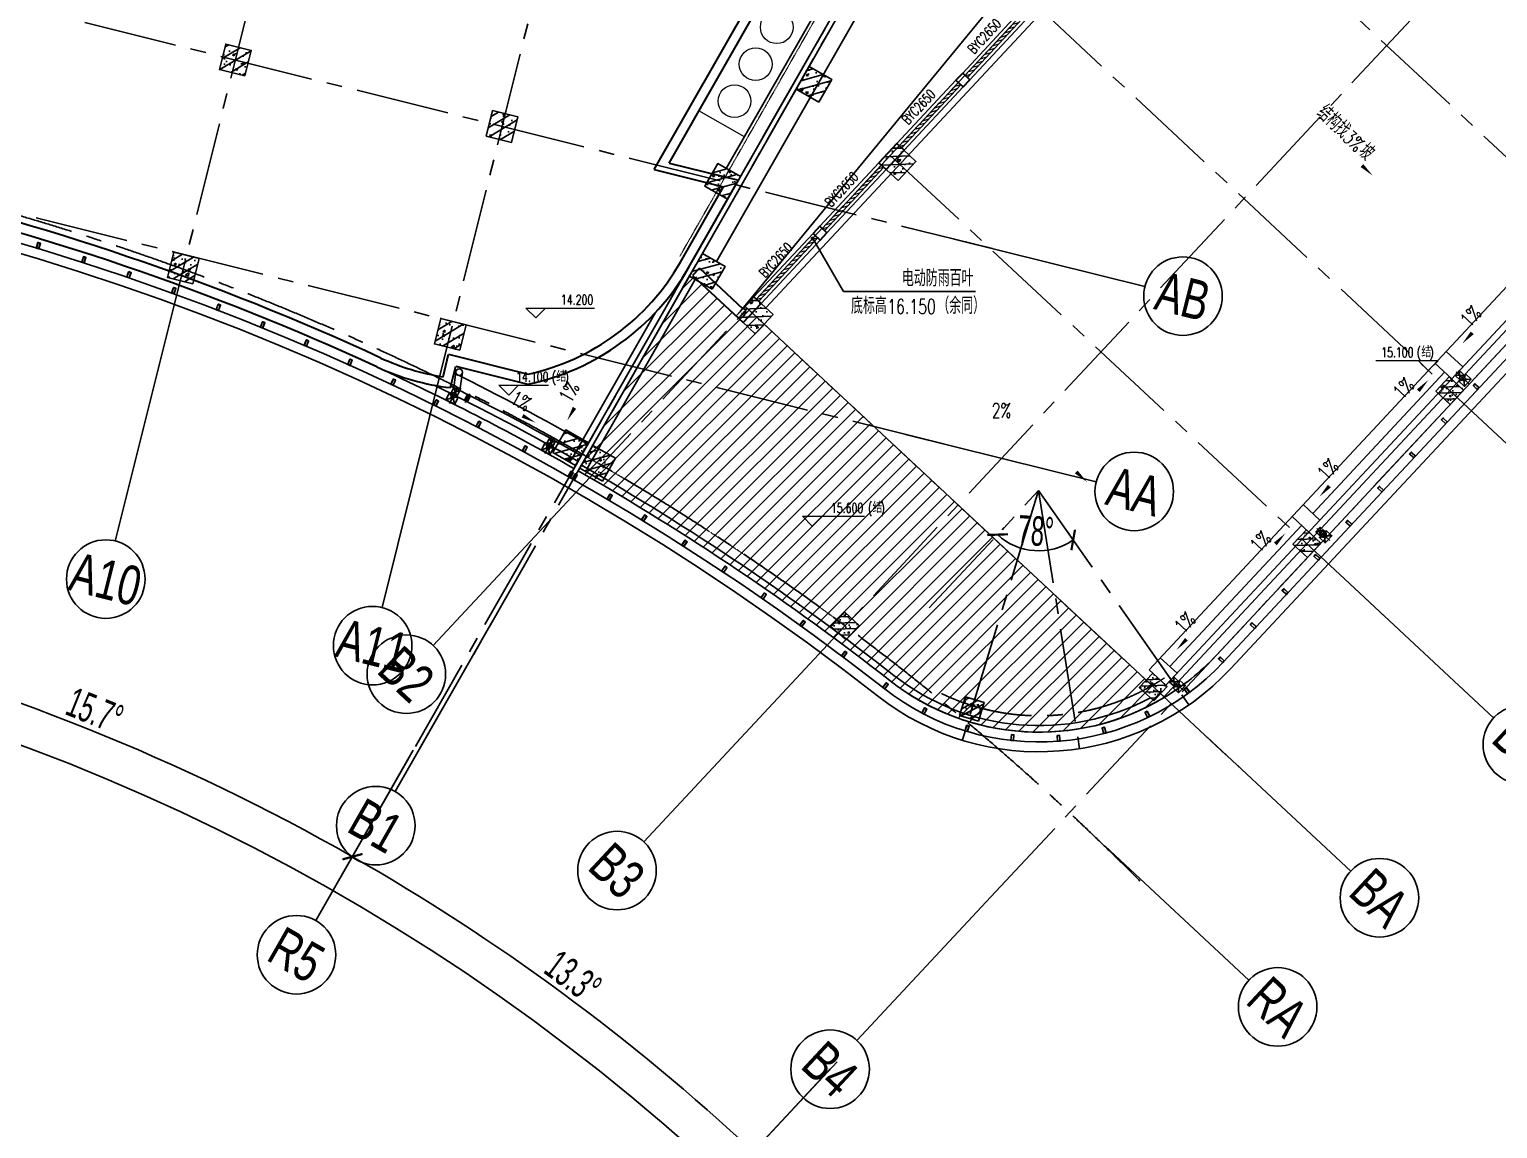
# Model space of a CAD drawing. Extents: x 138868 to 1251000, y -188972 to 132579.
# Drawn here: x 704455 to 749306, y 31586 to 65179 of the extents above; entities that cross this region are included whole.
import ezdxf
from ezdxf.enums import TextEntityAlignment as Align

# ---------------------------------------------------------------- set-up
doc = ezdxf.new("R2010")
doc.units = 0
doc.linetypes.add('CENTER2', pattern=[28.575000000000003, 19.05, -3.175, 3.175, -3.175])
doc.linetypes.add('DASHDOT', pattern=[1, 0.5, -0.25, 0, -0.25])
doc.layers.get('0').update_dxf_attribs({"color": 8})
doc.layers.get('Defpoints').update_dxf_attribs({"color": 8})
for name, color, linetype in [('#幕墙线-平面', 8, 'Continuous'), ('#标注', 8, 'Continuous'), ('#结构边线+内凹外凸边线', 8, 'Continuous'), ('#轴线', 8, 'CENTER2'), ('A-FLOR', 8, 'Continuous'), ('A-FLOR-PIPE', 8, 'Continuous'), ('A-FLOR-SPCL', 8, 'Continuous'), ('A-FLOR-UNDR', 8, 'Continuous'), ('A-Hole', 8, 'Continuous'), ('A-ROOF', 8, 'Continuous'), ('COLUMN', 8, 'Continuous'), ('CURTWALL', 8, 'Continuous'), ('DIM_LEAD', 8, 'Continuous'), ('DIM_SYMB', 8, 'Continuous'), ('WINDOW_TEXT', 8, 'Continuous'), ('建-填充', 8, 'Continuous'), ('数据中心轮廓线', 8, 'Continuous')]:
    doc.layers.add(name, color=color, linetype=linetype)
for name, color, linetype, lineweight in [('DIM_ELEV', 8, 'Continuous', 5), ('DOTE', 8, 'DASHDOT', 5), ('IT设备', 8, 'Continuous', 9), ('PUB_TEXT', 8, 'Continuous', 5), ('WALL', 8, 'Continuous', 30), ('WINDOW', 8, 'Continuous', 13), ('空调', 8, 'Continuous', 9)]:
    doc.layers.add(name, color=color, linetype=linetype, lineweight=lineweight)
doc.styles.add('_TCH_DIM', font='SIMPLEX', dxfattribs={"bigfont": 'GBCBIG'})
doc.styles.add('_TCH_WINDOW', font='SIMPLEX', dxfattribs={"height": 3.5, "bigfont": 'GBCBIG'})
doc.styles.add('JHZX', font='jrs.shx', dxfattribs={"width": 0.6, "bigfont": 'jhz.shx'})
doc.dimstyles.new('JZBZ-300', dxfattribs={"dimscale": 300, "dimtxt": 3, "dimasz": 1.5, "dimexe": 1, "dimexo": 1, "dimgap": 0.5, "dimtad": 1, "dimdec": 0, "dimdsep": 46, "dimtxsty": 'JHZX', "dimblk1": 'ARCHTICK', "dimblk2": 'ARCHTICK', "dimsah": 1, "dimcen": 0, "dimclrd": 1, "dimclre": 1, "dimclrt": 2, "dimadec": 1, "dimazin": 2, "dimtfac": 1, "dimtdec": 0, "dimtix": 1, "dimtmove": 0, "dimatfit": 3, "dimfxl": 1, "dimtolj": 1, "dimlwd": -1, "dimlwe": -1, "dimarcsym": 1})

# ---------------------------------------------------------------- blocks, each defined once
blk = doc.blocks.new('g')
at = {"layer": '空调'}
for p, q in [((538615.5001389642, -73460.79613391543), (546715.5001389643, -73460.79613391531)), ((538615.500138964, -75060.79613391531), (538615.5001389642, -73460.79613391543)), ((546715.5001389644, -75060.79613391531), (546715.5001389643, -73460.79613391531)), ((538615.500138964, -75060.79613391531), (546715.5001389645, -75060.79613391543))]:
    blk.add_line(p, q, dxfattribs=at)
for centre in [(539415.5001389643, -74260.79613391543), (540715.5001389643, -74260.79613391543), (542015.5001389643, -74260.79613391531), (543315.5001389644, -74260.79613391543), (544615.5001389643, -74260.7961339152), (545915.5001389645, -74260.79613391531)]:
    blk.add_circle(centre, 499.9999999999997, dxfattribs=at)
blk = doc.blocks.new('_FZH')
at = {"layer": '建-填充', "ltscale": 300}
h = blk.add_hatch(dxfattribs=at)
h.set_pattern_fill('钢筋混凝土', color=256, scale=0.1249999999999999, angle=-90.00000000000001)
h.set_pattern_definition([(315, (-0.5000000000000284, 0.5), (0.2209708691207961, 0.2209708691207959), []), (320, (-0.5000000000000284, 0.5), (-0.07844016872824407, -0.8965752282509413), [0.09374999999999993, -1.031249999999999]), (265, (-0.5000000000000284, 0.5), (0.9402401671250143, 0.1734391670162496), [0.07499999999999994, -0.8249999999999994]), (10.45139999999998, (-0.5065366750000067, 0.4252853999999786), (0.8617994275761914, -0.7231367271425267), [0.07967523749999997, -0.8764276399999996]), (316.1842, (-0.2500000000000284, 0.5), (-0.2068987679112728, -1.334051310782055), [0.1406249999999999, -1.546874999999999]), (6.635599999999983, (-0.2672416337500465, 0.3888290687499705), (1.217647338625552, -1.168328381935879), [0.1195128599999999, -1.314641249999999]), (261.1841999999999, (-0.2500000000000284, 0.5), (1.217648251156655, -1.168327431417034), [0.1124999999999999, -1.237499999999999]), (291, (-0.3125000000000284, 0.375), (-0.5032736133316734, -0.7461338151480765), [0.09374999999999993, -1.031249999999999]), (236, (-0.3125000000000284, 0.375), (0.9064375563085658, -0.3041441649019772), [0.07499999999999994, -0.8249999999999994]), (341.4514, (-0.3544395075000182, 0.3128222087499921), (0.4031631208874401, -1.050278285726862), [0.07967523749999997, -0.8764276399999996]), (307.5, (-0.5000000000000284, 0.5), (0.4161173172891392, -0.01519981914661343), [0, -0.8149999999999995, 0, -0.8374999999999995, 0, -0.8281249999999994]), (277.5, (-0.5000000000000284, 0.5), (0.49301463985295, -0.3288369218026856), [0, -0.4774999999999997, 0, -0.7962499999999995, 0, -0.3156249999999998]), (237.5, (-0.5000000000000284, 0.7787500000000023), (-0.02819358966797485, -0.6672780452155109), [0, -0.3124999999999999, 0, -0.9749999999999995, 0, -1.293749999999999]), (227.5, (-0.5000000000000284, 0.9037500000000023), (0.1251312279153969, -0.7289827116779823), [0, -0.4062499999999997, 0, -0.6474999999999995, 0, -0.9187499999999994])])
h.paths.add_polyline_path([(-0.5000000000000284, 0.5), (-0.5000000000000284, -0.5), (0.4999999999999716, -0.5), (0.4999999999999716, 0.5)])
at = {"layer": '#结构边线+内凹外凸边线'}
blk.add_lwpolyline([(-0.5000000000000284, -0.5), (0.4999999999999716, -0.5), (0.4999999999999716, 0.5), (-0.5000000000000284, 0.5)], close=True, dxfattribs=at)
blk = doc.blocks.new('ysd-w')
at = {"layer": 'A-FLOR-PIPE'}
blk.add_circle((0.0005825131665915251, 189.9997935527936), 50, dxfattribs=at)
at = {"layer": 'A-FLOR-SPCL'}
for p, q in [((-149.9994174868334, 339.9997935527936), (-35.35475654620677, 225.3551326121087)), ((-149.9994174868334, 99.99979355279356), (-42.87406377238221, 164.275005781441)), ((35.35592157253996, 225.3551326121087), (150.0005825131666, 339.9997935527936)), ((150.0005825131666, 99.99979355279356), (42.8752287987154, 164.275005781441))]:
    blk.add_line(p, q, dxfattribs=at)
at = {"layer": 'A-FLOR-SPCL', "ltscale": 0.2}
for p, q in [((-99.99941748683341, 99.99979355279356), (100.0005825131666, -100.0002064472064)), ((-99.99941748683341, -100.0002064472064), (100.0005825131666, 99.99979355279356)), ((0.0005825131665915251, -150.0002064472064), (0.0005825131665915251, 389.9997935527936))]:
    blk.add_line(p, q, dxfattribs=at)
at = {"layer": 'A-FLOR-SPCL'}
for points in [[(-149.9994174868334, 99.99979355279356), (150.0005825131666, 99.99979355279356), (150.0005825131666, 339.9997935527936), (-149.9994174868334, 339.9997935527936)], [(-99.99941748683341, -100.0002064472064), (100.0005825131666, -100.0002064472064), (100.0005825131666, 99.99979355279356), (-99.99941748683341, 99.99979355279356)]]:
    blk.add_lwpolyline(points, close=True, dxfattribs=at)
blk = doc.blocks.new('yiliu')
at = {"layer": 'A-FLOR-PIPE'}
for p, q in [((-50.00000000046566, 0.01684614045370836), (-49.99999910965562, -199.9831538597791)), ((-50, -0.01684658585872967), (49.99999999976717, 0.01684658585872967)), ((49.99999999976717, 0.01684658585872967), (50.00000089057721, -199.9831534143159)), ((-49.99999910965562, -199.9831538597791), (50.00000089011155, -199.9831534141995))]:
    blk.add_line(p, q, dxfattribs=at)
at = {"layer": 'A-FLOR-PIPE', "ltscale": 0.2}
for p, q in [((-50.00000000046566, 0.01684614045370836), (50.00000066822395, -199.9831534144905)), ((-49.99999910965562, -199.9831538597791), (49.99999988544732, 0.01684658565500285)), ((-2.225860953330994e-07, 50.00000283833651), (1.112697646021843e-06, -249.9831536368438))]:
    blk.add_line(p, q, dxfattribs=at)
blk = doc.blocks.new('$WINLIB2D$00000039')
for points in [[(-0.4999999999983409, 0.5000000000445652), (-0.4999999999999964, -0.4999999999999716)], [(0.5000000000016591, 0.4999999999536158), (-0.4999999999983409, 0.5000000000445652)], [(0.4999999999983338, -0.5000000000463842), (0.4999999999999609, 0.4999999999999432)], [(-0.499999999999428, 0.1666666667124446), (0.500000000000572, 0.1666666666205998)], [(-0.4518745131427302, -0.1666666666260284), (-0.5000000000072298, 0.08358586507802102)], [(-0.3838834764901549, -0.166666666632409), (-0.4479860405916831, 0.1666666667079113)], [(-0.3158924398378069, -0.166666666637866), (-0.3799950039392748, 0.1666666667006353)], [(-0.2479014031851996, -0.166666666645142), (-0.3120039672867243, 0.1666666666951784)], [(-0.1799103665328481, -0.1666666666505989), (-0.2440129306343159, 0.1666666666887977)], [(-0.1119193298802692, -0.1666666666569512), (-0.1760218939817904, 0.1666666666824455)], [(-0.04392829322788927, -0.1666666666633319), (-0.1080308573293216, 0.1666666666760648)], [(0.02406274342471804, -0.1666666666696841), (-0.04003982067680312, 0.1666666666697125)], [(0.09205378007703402, -0.1666666666751411), (0.02795121597557682, 0.1666666666642556)], [(0.1600448167296129, -0.1666666666815217), (0.0959422526280953, 0.1666666666578749)], [(0.2280358533819644, -0.166666666687874), (0.163933289280525, 0.1666666666505989)], [(0.2960268900345753, -0.1666666666942547), (0.231924325933047, 0.1666666666460657)], [(0.3640179266869801, -0.1666666667006069), (0.2999153625854838, 0.166666666639685)], [(0.4320089633395341, -0.1666666667060639), (0.3679063992380058, 0.166666666632409)], [(0.4999999999916831, -0.1666666667115209), (0.4358974358904746, 0.1666666666260568)], [(-0.500000000000572, -0.1666666666214951), (0.499999999999428, -0.1666666667124446)], [(0.4999999999983338, -0.5000000000463842), (-0.5000000000016662, -0.4999999999554348)]]:
    blk.add_lwpolyline(points)
blk = doc.blocks.new('*U3166')
blk.add_line((-8.960830237663566e-17, -20), (0, 0))
blk.add_circle((0, -24), 4)
at = {"style": 'JHZX', "width": 0.75}
blk.add_attdef('AXES', text='', height=4, dxfattribs=at).set_placement((0, -24), align=Align.MIDDLE_CENTER)
blk = doc.blocks.new('*U3167')
blk.add_line((20, 4.898587196589413e-16), (0, 0))
blk.add_circle((24, 0), 4)
at = {"style": 'JHZX', "width": 0.75}
blk.add_attdef('AXES', text='', height=4, dxfattribs=at).set_placement((23.99999999999997, 0), align=Align.MIDDLE_CENTER)
blk = doc.blocks.new('_ARCHTICK')
at = {"color": 0, "linetype": 'ByBlock', "const_width": 0.15}
blk.add_lwpolyline([(-0.5, -0.5), (0.5, 0.5)], dxfattribs=at)
blk = doc.blocks.new('*D3307')
at = {"layer": '#标注', "ltscale": 300, "transparency": 16777216}
for p, q in [((734168.4143553514, 49884.98924236213), (734236.0075604625, 49957.47408053225)), ((736225.694111004, 49741.13022776527), (736168.84665802, 49822.31680443269))]:
    blk.add_line(p, q, dxfattribs=at)
blk.add_arc((735285.8797772108, 51083.32419527966), 1839.405778986435, 226.9999999995495, 305.0000000000033, dxfattribs=at)
at = {"layer": 'Defpoints', "color": 0, "ltscale": 300, "transparency": 16777216}
for p in [(735285.8797772108, 51083.32419527966), (733963.8148473309, 49665.58313187799), (736397.7670419094, 49495.38461447857), (734748.0895739225, 49324.29170069184)]:
    blk.add_point(p, dxfattribs=at)
at = {"layer": '#标注', "ltscale": 300, "transparency": 16777216, "xscale": 450, "yscale": 450, "zscale": 450}
for p, rotation in [((734031.408052442, 49738.06797004811), 136.9999999995495), ((736340.9195889254, 49576.571191146), 35.00000000000323)]:
    blk.add_blockref('_ARCHTICK', p, dxfattribs=dict(at, rotation=rotation))
at = {"layer": '#标注', "ltscale": 300, "transparency": 16777216, "insert": (735199.4232005257, 49846.93754647887), "char_height": 900, "attachment_point": 5, "rotation": 355.99999999977786, "style": 'JHZX'}
blk.add_mtext('\\A1;78°', dxfattribs=at)
blk = doc.blocks.new('*D3308')
at = {"layer": '#标注', "ltscale": 300, "transparency": 16777216}
for p, q in [((649365.487380032, 43882.58102705258), (651689.3716158222, 39511.99044240067)), ((728922.2780310034, 33408.73083333987), (725546.3861482935, 29788.53001069806))]:
    blk.add_line(p, q, dxfattribs=at)
blk.add_arc((681801.9844985381, -17121.59754685305), 64441.50561969097, 46.99999999366496, 117.9999999999995, dxfattribs=at)
at = {"layer": 'Defpoints', "color": 0, "ltscale": 300, "transparency": 16777216}
for p in [(649224.6459111962, 44147.46530491025), (703136.209607128, 43685.95531912462), (729126.8775390463, 33628.13694380299), (681801.9844985381, -17121.59754685305)]:
    blk.add_point(p, dxfattribs=at)
at = {"layer": '#标注', "ltscale": 300, "transparency": 16777216, "xscale": 450, "yscale": 450, "zscale": 450}
for p, rotation in [((651548.5301469865, 39776.87472025836), 207.9999999999994), ((725750.9856563365, 30007.93612116117), 316.999999993665)]:
    blk.add_blockref('_ARCHTICK', p, dxfattribs=dict(at, rotation=rotation))
at = {"layer": '#标注', "ltscale": 300, "transparency": 16777216, "insert": (690291.6045669006, 47363.46897533599), "char_height": 900, "attachment_point": 5, "rotation": 352.4999999968323, "style": 'JHZX'}
blk.add_mtext('\\A1;71°', dxfattribs=at)
blk = doc.blocks.new('*D3309')
at = {"layer": '#标注', "ltscale": 300, "transparency": 16777216}
for p, q in [((716033.9699596807, 42893.46156487265), (714175.9999483468, 39636.0933884171)), ((728922.2780310034, 33408.7308333398), (726364.7841804656, 30666.15445255057))]:
    blk.add_line(p, q, dxfattribs=at)
blk.add_arc((681801.984498538, -17121.59754685301), 65641.505619691, 46.99999999366491, 60.2999999171135, dxfattribs=at)
at = {"layer": 'Defpoints', "color": 0, "ltscale": 300, "transparency": 16777216}
for p in [(716182.6075605873, 43154.05101898906), (722724.5284165028, 34202.3993678668), (729126.8775390463, 33628.13694380294), (681801.984498538, -17121.59754685301)]:
    blk.add_point(p, dxfattribs=at)
at = {"layer": '#标注', "ltscale": 300, "transparency": 16777216, "xscale": 450, "yscale": 450, "zscale": 450}
for p, rotation in [((714324.6375492535, 39896.68284253357), 150.2999999171135), ((726569.3836885086, 30885.56056301371), 316.9999999936649)]:
    blk.add_blockref('_ARCHTICK', p, dxfattribs=dict(at, rotation=rotation))
at = {"layer": '#标注', "ltscale": 300, "transparency": 16777216, "insert": (721064.401901172, 36230.06265660177), "char_height": 900, "attachment_point": 5, "rotation": 323.6499999553893, "style": 'JHZX'}
blk.add_mtext('\\A1;13.3°', dxfattribs=at)
blk = doc.blocks.new('*D3299')
at = {"layer": '#标注', "ltscale": 300, "transparency": 16777216}
for p, q in [((698516.7325078901, 49917.59507790703), (697609.5253993914, 46278.98610437248)), ((716033.9699596808, 42893.46156487265), (714175.9999483472, 39636.09338841774))]:
    blk.add_line(p, q, dxfattribs=at)
blk.add_arc((681801.9844985382, -17121.59754685318), 65641.50561969176, 60.29999991711369, 75.99999999999903, dxfattribs=at)
at = {"layer": 'Defpoints', "color": 0, "ltscale": 300, "transparency": 16777216}
for p in [(698589.30907657, 50208.68379578984), (716182.6075605873, 43154.05101898915), (708988.3185499551, 42625.45678107828), (681801.9844985382, -17121.59754685318)]:
    blk.add_point(p, dxfattribs=at)
at = {"layer": '#标注', "ltscale": 300, "transparency": 16777216, "xscale": 450, "yscale": 450, "zscale": 450}
for p, rotation in [((697682.1019680712, 46570.07482225529), 165.999999999999), ((714324.6375492539, 39896.68284253418), 330.2999999171137)]:
    blk.add_blockref('_ARCHTICK', p, dxfattribs=dict(at, rotation=rotation))
at = {"layer": '#标注', "ltscale": 300, "transparency": 16777216, "insert": (706455.6123609883, 44361.21061919825), "char_height": 900, "attachment_point": 5, "rotation": 338.14999995855635, "style": 'JHZX'}
blk.add_mtext('\\A1;15.7°', dxfattribs=at)
blk = doc.blocks.new('*D3303')
at = {"layer": '#标注', "ltscale": 300, "transparency": 16777216}
for p, q in [((619690.8966844854, 99692.36909648812), (618493.7441984474, 101943.8854600347)), ((772030.3676290057, 79636.49725693118), (773769.463448728, 81501.44919732271))]:
    blk.add_line(p, q, dxfattribs=at)
blk.add_arc((681801.9844985382, -17121.59754685307), 134550.0001244253, 46.99999999366518, 117.9999999999996, dxfattribs=at)
at = {"layer": 'Defpoints', "color": 0, "ltscale": 300, "transparency": 16777216}
for p in [(726346.5674255104, 109840.9271025289), (619831.7381533211, 99427.48481863046), (771825.7681209628, 79417.09114646805), (681801.9844985382, -17121.59754685307)]:
    blk.add_point(p, dxfattribs=at)
at = {"layer": '#标注', "ltscale": 300, "transparency": 16777216, "xscale": 450, "yscale": 450, "zscale": 450}
for p, rotation in [((618634.5856672832, 101679.001182177), 207.9999999999996), ((773564.8639406849, 81282.0430868596), 316.9999999936652)]:
    blk.add_blockref('_ARCHTICK', p, dxfattribs=dict(at, rotation=rotation))
at = {"layer": '#标注', "ltscale": 300, "transparency": 16777216, "insert": (699442.5994007268, 116872.1755902029), "char_height": 900, "attachment_point": 5, "rotation": 352.4999999968324, "style": 'JHZX'}
blk.add_mtext('\\A1;71°', dxfattribs=at)
blk = doc.blocks.new('*D3304')
at = {"layer": '#标注', "ltscale": 300, "transparency": 16777216}
for p, q in [((747351.1665590552, 97798.35182484536), (748020.0357641212, 98971.00437009742)), ((772030.3676290058, 79636.49725693109), (772951.0654165562, 80623.82475547021))]:
    blk.add_line(p, q, dxfattribs=at)
blk.add_arc((681801.9844985381, -17121.59754685324), 133350.0001244256, 46.99999999366514, 60.29999991711373, dxfattribs=at)
at = {"layer": 'Defpoints', "color": 0, "ltscale": 300, "transparency": 16777216}
for p in [(747202.5289581486, 97537.762370729), (764935.6845109796, 87142.54036942992), (771825.7681209629, 79417.09114646801), (681801.9844985381, -17121.59754685324)]:
    blk.add_point(p, dxfattribs=at)
at = {"layer": '#标注', "ltscale": 300, "transparency": 16777216, "xscale": 450, "yscale": 450, "zscale": 450}
for p, rotation in [((747871.3981632144, 98710.414915981), 150.2999999171138), ((772746.4659085132, 80404.41864500713), 316.9999999936651)]:
    blk.add_blockref('_ARCHTICK', p, dxfattribs=dict(at, rotation=rotation))
at = {"layer": '#标注', "ltscale": 300, "transparency": 16777216, "insert": (761196.32746777, 90763.25235255389), "char_height": 900, "attachment_point": 5, "rotation": 323.64999995538943, "style": 'JHZX'}
blk.add_mtext('\\A1;13.3°', dxfattribs=at)
blk = doc.blocks.new('*D3305')
at = {"layer": '#标注', "ltscale": 300, "transparency": 16777216}
for p, q in [((713808.2513159963, 111248.5271582599), (714134.8458755375, 112558.4263906635)), ((747351.1665590551, 97798.35182484557), (748020.0357641212, 98971.0043700982))]:
    blk.add_line(p, q, dxfattribs=at)
blk.add_arc((681801.9844985381, -17121.59754685304), 133350.0001244262, 60.29999991711374, 75.99999999999899, dxfattribs=at)
at = {"layer": 'Defpoints', "color": 0, "ltscale": 300, "transparency": 16777216}
for p in [(713735.6747473164, 110957.4384403771), (737030.7245299306, 104253.8893017249), (747202.5289581484, 97537.76237072906), (681801.9844985381, -17121.59754685304)]:
    blk.add_point(p, dxfattribs=at)
at = {"layer": '#标注', "ltscale": 300, "transparency": 16777216, "xscale": 450, "yscale": 450, "zscale": 450}
for p, rotation in [((714062.2693068574, 112267.3376727807), 165.999999999999), ((747871.3981632147, 98710.41491598173), 330.2999999171137)]:
    blk.add_blockref('_ARCHTICK', p, dxfattribs=dict(at, rotation=rotation))
at = {"layer": '#标注', "ltscale": 300, "transparency": 16777216, "insert": (731655.221141472, 107205.6212330963), "char_height": 900, "attachment_point": 5, "rotation": 338.1499999585564, "style": 'JHZX'}
blk.add_mtext('\\A1;15.7°', dxfattribs=at)
blk = doc.blocks.new('*D3306')
at = {"layer": '#标注', "ltscale": 300, "transparency": 16777216}
for p, q in [((681801.9844985388, 115178.402575583), (681801.9844985389, 116528.4025775727)), ((713808.2513159964, 111248.5271582599), (714134.8458755373, 112558.4263906631))]:
    blk.add_line(p, q, dxfattribs=at)
blk.add_arc((681801.9844985381, -17121.59754685307), 133350.0001244258, 75.99999999999899, 89.9999999999997, dxfattribs=at)
at = {"layer": 'Defpoints', "color": 0, "ltscale": 300, "transparency": 16777216}
for p in [(681801.9844985388, 114878.4025755831), (703428.4105648465, 114463.0528831377), (713735.6747473165, 110957.4384403771), (681801.9844985381, -17121.59754685307)]:
    blk.add_point(p, dxfattribs=at)
at = {"layer": '#标注', "ltscale": 300, "transparency": 16777216, "xscale": 450, "yscale": 450, "zscale": 450}
for p, rotation in [((681801.9844985389, 116228.4025775728), 179.9999999999997), ((714062.2693068574, 112267.3376727803), 345.999999999999)]:
    blk.add_blockref('_ARCHTICK', p, dxfattribs=dict(at, rotation=rotation))
at = {"layer": '#标注', "ltscale": 300, "transparency": 16777216, "insert": (698126.3830628227, 115829.9595890002), "char_height": 900, "attachment_point": 5, "rotation": 352.9999999999993, "style": 'JHZX'}
blk.add_mtext('\\A1;14°', dxfattribs=at)
blk = doc.blocks.new('LZ')
at = {"layer": '#幕墙线-平面', "ltscale": 250}
for points in [[(-32.49999999988358, -9.730402962304652e-05, -0.414213562373095), (-40.00002245465294, 7.499880241084611), (-40.00051645992789, 172.4998802403279, -0.414213562373095), (-32.50053891458083, 179.9999026951264), (32.49946108506992, 180.0000973032147, -0.414213562373095), (39.99948353983928, 172.5001197580132), (39.9999775448814, 7.500119758740766, -0.4142135623730949), (32.49999999976717, 9.730400051921606e-05)], [(-32.50001796381548, 5.999902695941273, -0.4142135623730951), (-34.00002245488577, 7.499898204987403), (-34.00051645981148, 172.4998982042016, -0.4142135623730951), (-32.50052095076535, 173.9999026951555), (32.49947904876899, 174.0000973032147, -0.4142135623730951), (33.99948353983928, 172.5001017941977), (33.9999775448814, 7.500101794925286, -0.4142135623730951), (32.49998203583527, 6.000097303971415)]]:
    blk.add_lwpolyline(points, format="xyb", close=True, dxfattribs=at)

msp = doc.modelspace()

# ---------------------------------------------------------------- hatches: boundary and pattern name
at = {"layer": 'A-FLOR'}
h = msp.add_hatch(dxfattribs=at)
h.set_pattern_fill('ANSI31', color=256, scale=200)
h.set_pattern_definition([(45, (-500109.0009430819, 138019.6707181165), (-224.5064030267288, 224.5064030267288), [])])
edge = h.paths.add_edge_path()
edge.add_line((721222.0849079874, 51686.44536133704), (724617.3173574209, 57638.92150717648))
edge.add_line((724617.3173574209, 57638.92150717648), (724934.4649626066, 57454.59797208867))
edge.add_line((724934.4649626066, 57454.59797208867), (726043.0098079876, 56420.8631801107))
edge.add_line((726043.0098079876, 56420.8631801107), (726315.8045602324, 56713.39973667683))
edge.add_line((726315.8045602324, 56713.39973667683), (739127.1605213657, 44766.61702904134))
edge.add_arc((735303.4597007008, 51102.17635983526), 7399.999999997431, 231.8962533226031, 301.1122458326806, ccw=False)
edge.add_arc((681801.9879067638, -17121.59166266141), 79300.00004212989, 51.89625332260278, 60.19162192948017)

# ---------------------------------------------------------------- linework, layer by layer
at = {"layer": '#幕墙线-平面', "ltscale": 500}
msp.add_lwpolyline([(761785.7021367899, 80236.5293820416, 0.2860734634963688), (629644.3737756824, 97576.19508340204, 0.4324632496480859), (625892.3873621356, 86538.02304446994), (640625.2731387625, 58829.49485344224, 0.3897332674103929), (650836.5475836173, 55230.53932774154, -0.2739152575343032), (730366.7564053333, 44807.01384322852, 0.3893999561442285), (741154.2845651149, 45646.18442381307), (762558.2004719381, 68599.07411428931, 0.4327152502695922)], format="xyb", close=True, dxfattribs=at)
at = {"layer": '#幕墙线-平面'}
msp.add_lwpolyline([(761595.2647135956, 80004.72431771568, 0.2860734634963688), (629768.5585628725, 97303.10510073969, 0.432463249648085), (626157.271639935, 86678.86451341532), (640890.1574166203, 58970.33632227796, 0.3897332674103919), (650718.5090697638, 55506.34162876027, -0.2739152575343032), (730551.8826010458, 45043.08224785113, 0.3893999561442295), (740934.8784545397, 45850.78393173584), (762338.7943614523, 68803.67362230801, 0.4327152502695888), (761595.2647205242, 80004.72431202367)], format="xyb", dxfattribs=at)
at = {"layer": '#轴线', "ltscale": 150}
for p, q in [((708532.0701930942, 55364.97021248558), (720434.6274604192, 103103.5199605919)), ((716682.5542938132, 53332.82628944836), (728585.111561138, 101071.3760375545)), ((716245.3693168105, 43264.08391604212), (747202.5291539673, 97537.76253941789)), ((716375.7442229469, 43189.90568447707), (747332.8238810254, 97463.44373896456)), ((720881.609263258, 50739.31081747235), (754574.1798688057, 86870.1692951644)), ((727317.5218375069, 44737.72524892306), (761010.0924430545, 80868.58372661471)), ((733826.5697787665, 38667.93984730629), (771825.7682939426, 79417.09133196459)), ((733872.0980471694, 58477.10642612516), (683289.8042033087, 71088.68872944138)), ((739483.3084435936, 70687.19097175932), (754622.3300661666, 56569.8249193473)), ((735118.5189391938, 66006.5272813965), (750257.540561249, 51889.16122946714)), ((732384.2783892311, 52509.78770952835), (681801.984545371, 65121.3700128441)), ((730753.729434794, 61325.86359103344), (745892.7510563317, 47208.49753958709)), ((726388.9399303948, 56645.19990067015), (741527.9615514139, 42527.83384970686)), ((731944.0878128766, 47499.69105737185), (735285.8797772108, 51083.32419527957)), ((735285.8797772112, 51083.32419527968), (732949.1201128552, 43440.12772835192)), ((735285.879777211, 51083.32419527957), (739870.1478826397, 44536.31083813979)), ((735285.8797772115, 51083.32419527957), (736536.1709035968, 43189.29670227581))]:
    msp.add_line(p, q, dxfattribs=at)
for centre, radius, start, end in [((681801.9845705482, -17121.59760285966), 79799.99999986478, 44.8455156965567, 120.0000000000624), ((735303.4549815964, 51102.17180669151), 6900.000410768814, 244.3204493214083, 305.3327808240189)]:
    msp.add_arc(centre, radius, start, end, dxfattribs=at)
at = {"layer": 'A-FLOR'}
msp.add_line((726954.2807550672, 56664.94203729299), (748232.6295890175, 79483.17752781091), dxfattribs=at)
msp.add_lwpolyline([(721222.0849079874, 51686.44536133704), (724617.3173574209, 57638.92150717648), (724934.4649626066, 57454.59797208867), (726043.0098079876, 56420.8631801107), (726315.8045602324, 56713.39973667683), (739127.1605213657, 44766.61702904134, -0.3115418675573235), (730737.0134367722, 45279.15579327242, 0.03621118858282535), (721222.0849079874, 51686.44536133693, 0.9407982093798921)], format="xyb", dxfattribs=at)
at = {"layer": 'A-FLOR-PIPE'}
for p, q in [((738660.8743844186, 45611.63412191026), (760075.6228903646, 68576.14035273966)), ((748243.4012919404, 54861.23844990914), (747731.4525732489, 55338.63835344621)), ((747902.4021119094, 54495.56159909948), (747390.4533932176, 54972.96150263655)), ((717483.0234503404, 54704.48942535766), (717421.3264587927, 54231.91891685349)), ((717683.0234503404, 54704.48942535766), (717600.1850830603, 54142.42256847257)), ((743659.2045494814, 50385.1753190413), (747682.9948738571, 54700.16215860297)), ((720343.9728703196, 52468.03267742193), (720440.872613888, 52642.99107160885)), ((743537.6126075021, 49814.89790872834), (743025.6638888107, 50292.29781226546)), ((743878.6117875332, 50180.57475953776), (743366.6630688417, 50657.97466307489)), ((739294.4150450893, 45704.51162868628), (743318.2053694506, 50019.4984682317)), ((739513.8222831413, 45499.91106918291), (739001.8735644496, 45977.3109727198)), ((739172.8231031101, 45134.23421837325), (738660.8743844188, 45611.63412191032))]:
    msp.add_line(p, q, dxfattribs=at)
for centre in [(717583.0234503404, 54704.48942535766), (743964.088830322, 49759.03426232556)]:
    msp.add_circle(centre, 100, dxfattribs=at)
msp.add_arc((681797.9307577801, -17129.19618968677), 80158.6049935667, 60.30017600665981, 63.60789338157651, dxfattribs=at)
at = {"layer": 'A-FLOR-UNDR'}
for p, q in [((725013.6840969049, 58333.82683010236), (738555.3667448745, 82074.92383515398)), ((725447.9998541484, 58086.09749592852), (736316.2586655566, 77140.18356671213)), ((725745.1487436267, 60928.13655964111), (730701.2427844899, 69617.09438335244)), ((726179.4645008703, 60680.40722546779), (731135.5585417335, 69369.36504917912)), ((740715.4770921262, 46055.38849477749), (760953.2484617762, 67757.74126741779))]:
    msp.add_line(p, q, dxfattribs=at)
for centre, radius, start, end in [((681797.9307577801, -17129.19618968677), 79308.6049935667, 60.30017600665981, 65.19589841729933), ((735303.4597007432, 51102.17635979218), 7399.999999938718, 300.6295492736609, 316.9999999941356)]:
    msp.add_arc(centre, radius, start, end, dxfattribs=at)
at = {"layer": 'A-Hole'}
msp.add_lwpolyline([(739050.3849526076, 82539.11659953516), (743254.5131390421, 77327.36357458436), (726179.4083505431, 56567.13497367513)], dxfattribs=at)
at = {"layer": 'A-ROOF'}
for p, q in [((743932.5048394671, 91804.80023998144), (721091.8549582765, 51760.87818210642)), ((739073.6541156077, 44734.63266204251), (760733.8423494054, 67962.34077721712)), ((739172.8227409632, 45134.23383001785), (760587.5716090817, 68098.7404492296)), ((721222.084788138, 51686.44542999897), (724815.5041011395, 57986.38013586664)), ((721494.5913904877, 51760.53399692033), (724791.0469366959, 57539.83579639846)), ((723581.1352793083, 56528.71753210563), (721017.0954550235, 52033.47718601092))]:
    msp.add_line(p, q, dxfattribs=at)
for centre, radius, start, end in [((681797.9307577801, -17129.19618968677), 79558.6049935667, 60.30017600665981, 63.88022239190531), ((681797.9307577801, -17129.19618968677), 79758.6049935667, 60.30017600665981, 63.54475012231364), ((681801.9879067237, -17121.59166272567), 79300.00004220557, 51.89625332092815, 60.1916220299161), ((681801.9879067235, -17121.59166272648), 79500.00004220633, 51.89625433767631, 60.19189467831404), ((735303.4584832569, 51102.17731393402), 7200.000000002388, 231.8962543376763, 298.1540581282165), ((735303.4597007018, 51102.17635983776), 7400, 231.8962533209281, 300.6295492736609)]:
    msp.add_arc(centre, radius, start, end, dxfattribs=at)
at = {"layer": 'CURTWALL'}
msp.add_lwpolyline([(627737.8805416012, 96357.75140379427, -0.2908992325011202), (761595.2648710769, 80004.72431165114, -0.4327152502716877), (762338.7945111117, 68803.6736218388), (740934.8786046377, 45850.78393173695, -0.3893999561661724), (730551.8827509871, 45043.08224797505, 0.2739152575397938), (650718.5092216709, 55506.34162953566, -0.3897332673818215), (640890.1575669281, 58970.33632188418), (626157.271790033, 86678.86451341637, -0.432463249619753), (629768.5587127474, 97303.10510063928, -0.08556401828085222), (671084.7853147958, 108120.6941065352)], format="xyb", dxfattribs=at)
at = {"layer": 'DIM_ELEV'}
for p, q in [((719921.8763457974, 56362.31004252844), (719621.8763457974, 56662.31004252844)), ((719621.8763457974, 56662.31004252844), (721721.8763457974, 56662.31004252844)), ((719921.8763457974, 56362.31004252844), (720221.8763457974, 56662.31004252844)), ((747485.853886506, 55053.55539355241), (745585.853886506, 55053.55539355241)), ((747185.853886506, 54753.55539355241), (746885.853886506, 55053.55539355241)), ((747185.853886506, 54753.55539355241), (747485.853886506, 55053.55539355241)), ((719100.9297424317, 54002.77031746064), (718800.9297424317, 54302.77031746064)), ((718800.9297424317, 54302.77031746064), (720313.951627918, 54302.77031746064)), ((719100.9297424317, 54002.77031746064), (719400.9297424317, 54302.77031746064)), ((728370.0035065825, 49998.28277329961), (728070.0035065825, 50298.28277329961)), ((728070.0035065825, 50298.28277329961), (729970.0035065825, 50298.28277329961)), ((728370.0035065825, 49998.28277329961), (728670.0035065825, 50298.28277329961))]:
    msp.add_line(p, q, dxfattribs=at)
at = {"layer": 'DIM_LEAD'}
for p, q in [((728383.6628988916, 58784.28066158068), (729321.7891141346, 57167.18035347934)), ((729321.7891141346, 57167.18035347934), (733355.4298546801, 57167.18035347934))]:
    msp.add_line(p, q, dxfattribs=at)
at = {"layer": 'DIM_LEAD', "const_width": 60}
msp.add_lwpolyline([(728368.6088582536, 58810.23014828982, 1), (728398.7169395296, 58758.33117487154, 1)], format="xyb", close=True, dxfattribs=at)
at = {"layer": 'DIM_SYMB'}
for points in [[(743268.9837396848, 62781.55545228976, 0, 0, 0), (745492.0509249377, 60708.5028251023, 0, 120, 0), (745162.9424193068, 61015.40279499697, 0, 0, 0)], [(749243.9750190047, 56667.36425931845, 0, 0, 0), (748224.1487184751, 55573.73444496992, 0, 120, 0), (748531.0479805032, 55902.84361069859, 0, 0, 0)], [(721623.4975505278, 54521.04513959587, 0, 0, 0), (720882.6133924501, 53222.13693714538, 0, 120, 0), (721105.5697932062, 53613.02111866465, 0, 0, 0)], [(746170.4724290718, 53371.43625169742, 0, 0, 0), (747190.2987296027, 54465.06606604467, 0, 120, 0), (746883.3994675742, 54135.95690031635, 0, 0, 0)], [(718597.1563367625, 53858.09499193518, 0, 0, 0), (719919.0757726703, 53159.09509275598, 0, 120, 0), (719521.2667544778, 53369.44714300655, 0, 0, 0)], [(734539.4047308853, 53420.22807156399, 0, 0, 0), (736762.4719161382, 51347.17544437654, 0, 120, 0), (736433.3634105073, 51654.07541427121, 0, 0, 0)], [(744879.1855140948, 51986.70056944649, 0, 0, 0), (743859.3592135652, 50893.07075509796, 0, 120, 0), (744166.2584755933, 51222.17992082669, 0, 0, 0)], [(741805.6829241619, 48690.77256182546, 0, 0, 0), (742825.5092246928, 49784.40237617271, 0, 120, 0), (742518.6099626643, 49455.29321044439, 0, 0, 0)], [(740514.3960097027, 47306.0368790917, 0, 0, 0), (739494.5697091732, 46212.40706474317, 0, 120, 0), (739801.4689712012, 46541.5162304719, 0, 0, 0)]]:
    msp.add_lwpolyline(points, format="xyseb", dxfattribs=at)
at = {"layer": 'DOTE'}
msp.add_line((724323.8719443623, 58234.53989071189), (739803.5816280297, 85373.35998889833), dxfattribs=at)
msp.add_arc((681802.0296633616, -17121.52519772528), 79799.92169779107, 53.40344859618556, 61.39162553830703, dxfattribs=at)
at = {"layer": 'WALL'}
for p, q in [((723540.835361273, 60898.39427706233), (726808.924469101, 66627.96441594971)), ((723997.6028779827, 61093.69343315711), (727148.8333259756, 66618.38853168656)), ((732965.2874414416, 63844.09938065673), (732760.6879334142, 63624.69327016163)), ((733184.6935519273, 63639.49987263815), (732965.2874414416, 63844.09938065673)), ((732760.6879334142, 63624.69327016163), (732980.0940438998, 63420.09376214305)), ((732980.0940438998, 63420.09376214305), (733184.6935519273, 63639.49987263815)), ((730953.3922792489, 61686.60596087074), (730407.7935911987, 61101.52299957542)), ((730627.1997016843, 60896.92349155684), (731172.7983897347, 61482.00645285228)), ((731172.7983897347, 61482.00645285228), (730953.3922792489, 61686.60596087074)), ((723997.6028779827, 61093.69343315711), (726114.190074957, 60565.96897449205)), ((730407.7935911987, 61101.52299957542), (730627.1997016843, 60896.92349155684)), ((723540.835361273, 60898.39427706233), (725657.422558248, 60370.66981839715)), ((724601.5017258076, 57913.94398105284), (726114.190074957, 60565.96897449205)), ((724340.9122714612, 58062.5815815567), (725657.422558248, 60370.66981839715)), ((728600.4979370423, 59163.43569029385), (728395.898429015, 58944.02957979881)), ((728395.898429015, 58944.02957979881), (728615.3045395005, 58739.43007178028)), ((728819.9040475276, 58958.83618227532), (728600.4979370423, 59163.43569029385)), ((728615.3045395005, 58739.43007178028), (728819.9040475276, 58958.83618227532)), ((724921.2661799055, 57877.10427440435), (724716.6666718873, 57657.69816391804)), ((724921.2661799055, 57877.10427440435), (726247.6081866063, 56640.27034378861)), ((724716.6666718873, 57657.69816391804), (726262.4147890729, 56216.26472528378)), ((726588.6027748494, 57005.94227050798), (726247.6081866063, 56640.27034378861)), ((726808.008885335, 56801.34276248934), (726588.6027748494, 57005.94227050798)), ((726262.4147890729, 56216.26472528378), (726808.008885335, 56801.34276248934)), ((717092.3741677662, 54563.15286285331), (717263.4326879617, 55249.23111418117)), ((717263.4326879617, 55249.23111418117), (719690.135855817, 54644.18605984451)), ((715195.0930117683, 55135.30314172828), (715195.0974301121, 55135.31271531642)), ((717318.4729165055, 54229.91576506163), (717481.9448371662, 54885.56582761416)), ((717481.9448371662, 54885.56582761416), (719684.911692482, 54336.30450125039))]:
    msp.add_line(p, q, dxfattribs=at)
for centre, radius, start, end in [((681801.9819281993, -17121.60055644368), 79599.99999928691, 65.19625313374301, 89.17220554180571), ((681801.9819281986, -17121.60055644409), 79299.99999928729, 65.19625313374301, 89.16907369201634), ((718173.6285186028, 61580.33812681754), 7399.999999999889, 281.78427879656, 330.3000000064706), ((718173.6285186028, 61580.33812681731), 7099.999999999682, 282.3329703145513, 330.3000000064706), ((718173.6285186023, 61580.33812681789), 7400.000000000255, 245.1962547064884, 263.3639835220885), ((718173.6285186023, 61580.3381268169), 7099.999999999307, 245.1962547064884, 261.2403791564187)]:
    msp.add_arc(centre, radius, start, end, dxfattribs=at)
at = {"layer": '数据中心轮廓线'}
msp.add_lwpolyline([(730479.0830271428, 99096.04338143015, -0.07290207561949928), (761785.7022942887, 80236.5293759625, -0.4327152502716894), (762558.2006215975, 68599.07411381998), (741154.2847151235, 45646.18442371814, -0.3893999561661833), (730366.7565552695, 44807.0138433564, 0.2739152575397931), (650836.5477355584, 55230.53932853136, -0.3897332673818137), (640625.2732890719, 58829.49485304602), (625892.3875121754, 86538.02304458065, -0.4324632496197498), (629644.3739254791, 97576.19508326618, -0.007535907028696463), (633124.8860636128, 99096.0433813986)], format="xyb", dxfattribs=at)

# ---------------------------------------------------------------- block references
at = {"layer": '#幕墙线-平面', "ltscale": 300}
for p, rotation in [((704702.996251899, 58486.23013879679), 343.1490418012996), ((706088.8382620802, 58052.52486659918), 342.0958565401038), ((707466.4744273333, 57593.42037249956), 341.042671278908), ((708835.4392831326, 57109.07177499792), 339.9894860177122), ((710195.2702947443, 56599.64272186666), 338.9363007565163), ((711545.5080135041, 56065.3053348597), 337.8831154953207), ((712883.401996627, 55507.22271038272), 337.8831154953207), ((739868.7130558412, 44901.49248539394), 36.36240971259767), ((731752.1156960609, 44270.0421990875), 332.534596616713), ((738645.5891676333, 44165.30322430941), 25.72444086328358), ((733074.3810164698, 43731.8776364447), 343.1725654660272), ((734473.2674920866, 43447.05610920902), 353.8105343153413), ((735900.6904488064, 43425.36794029427), 4.448503164655349), ((737307.5843127731, 43667.55862874695), 15.08647201396946)]:
    msp.add_blockref('LZ', p, dxfattribs=dict(at, rotation=rotation))
at = {"layer": '#幕墙线-平面'}
for p, rotation in [((714212.9764401158, 54923.71911302739), 335.778300338876), ((715531.6022369254, 54315.87813308771), 334.7252152814436), ((716838.833945246, 53683.90510386374), 333.6721302240111), ((718134.2299722778, 53028.01351064461), 332.6190451665788), ((719546.6188759566, 52278.78138892754), 331.5659601091464), ((722135.984137268, 50806.57781357388), 329.4597899942816), ((723188.7684423514, 50169.81240846653), 328.4067049368492), ((724418.5072513875, 49397.81039392523), 327.3536198794168), ((725633.8499079221, 48603.33769073588), 326.3005348219844), ((726834.3858599749, 47786.6626778121), 325.2474497645521), ((728019.7095573829, 46948.0612341761), 324.1943647071196), ((729295.2245890142, 46008.36463256675), 323.1412796496873)]:
    msp.add_blockref('LZ', p, dxfattribs=dict(at, rotation=rotation))
at = {"layer": '#幕墙线-平面', "ltscale": 300, "xscale": -1}
for p, rotation in [((748717.9798288932, 54197.13804332615), 46.99999999999935), ((747745.0745603971, 53153.82487557287), 46.99999999999935), ((746772.1692919012, 52110.51170781959), 46.99999999999935), ((720943.5794719062, 51500.49755920959), 330.4468705665765), ((721073.4226961965, 51426.36674511479), 330.4468705665765), ((745799.264023405, 51067.19854006631), 46.99999999999935), ((744826.3587549089, 50023.88537231291), 46.99999999999935), ((743853.453486413, 48980.57220455975), 46.99999999999935), ((742880.5482179169, 47937.25903680635), 46.99999999999935), ((741907.642949421, 46893.94586905319), 46.99999999999935), ((740934.912884193, 45850.82098482124), 46.99999999999935), ((730551.6342901266, 45043.26874225325), 322.8463068193653)]:
    msp.add_blockref('LZ', p, dxfattribs=dict(at, rotation=rotation))
at = {"layer": '#标注', "xscale": 300, "yscale": 300}
for p, rotation, values in [((732707.7431756379, 58767.41270084569), 345.9999999999856, {'AXES': 'AB'}), ((731219.9235177003, 52800.09398424957), 345.9999999999856, {'AXES': 'AA'}), ((749160.5099800094, 52912.15879150771), 317.0000000589019, {'AXES': 'BC'}), ((744795.7204756096, 48231.49510114483), 317.0000000589019, {'AXES': 'BB'}), ((740430.9309712099, 43550.83141078189), 317.0000000589019, {'AXES': 'BA'}), ((737322.4841717486, 40217.43027116195), 317.0000000589019, {'AXES': 'RA'})]:
    msp.add_blockref('*U3167', p, dxfattribs=dict(at, rotation=rotation)).add_auto_attribs(values)
at = {"layer": '#标注'}
for p, xscale, yscale, zscale, rotation, values in [((708532.0701930933, 55364.97021248518), 300, 300, 300, 346.0000000000009, {'AXES': 'A10'}), ((716682.5542938123, 53332.82628944766), 300, 300, 300, 346.0000000000009, {'AXES': 'A11'}), ((720881.6092646918, 50739.3108161366), 300.0000000000001, 300.0000000000001, 300.0000000000001, 316.9999999928823, {'AXES': 'B2'}), ((718605.3082365734, 47098.74749620876), 300.0000000000001, 300.0000000000001, 300.0000000000001, 330.299999916928, {'AXES': 'B1'}), ((727317.5218385516, 44737.72524795023), 300.0000000000001, 300.0000000000001, 300.0000000000001, 316.9999999928823, {'AXES': 'B3'}), ((716182.6075606036, 43154.05101897969), 300.0000000000001, 300.0000000000001, 300.0000000000001, 330.299999916928, {'AXES': 'R5'}), ((733826.5697817523, 38667.93984452047), 300.0000000000001, 300.0000000000001, 300.0000000000001, 316.9999999928823, {'AXES': 'B4'}), ((729126.877539102, 33628.13694374991), 300.0000000000001, 300.0000000000001, 300.0000000000001, 316.9999999928823, {'AXES': 'R6'})]:
    msp.add_blockref('*U3166', p, dxfattribs=dict(at, xscale=xscale, yscale=yscale, zscale=zscale, rotation=rotation)).add_auto_attribs(values)
at = {"layer": 'A-FLOR-PIPE'}
for name, p, rotation in [('ysd-w', (748146.0376193023, 54610.2004746832), 226.9999999999987), ('ysd-w', (717465.9941790104, 54097.78260815138), 153.3999999999745), ('yiliu', (717883.6501457689, 53999.25048793398), 333.0999997449746), ('ysd-w', (720392.4231516581, 52555.51141169004), 151.0203650125895), ('ysd-w', (743890.9489162185, 49827.2391321169), 226.9999999999987), ('ysd-w', (739416.4574820674, 45248.87414624053), 226.9999999999987)]:
    msp.add_blockref(name, p, dxfattribs=dict(at, rotation=rotation))
at = {"layer": 'COLUMN'}
for p, xscale, yscale, zscale, rotation in [((710745.6555476745, 64243.1761473926), 800.0000000003263, 800.0000000003263, 800.0000000003263, 76.00000000006631), ((728421.8496365827, 63500.37668192474), 799.9999999996667, 799.9999999996667, 799.9999999996667, 60.30000000565948), ((718896.139648394, 62211.03222435532), 799.9999999994798, 799.9999999994798, 799.9999999994798, 76.00000000011994), ((730973.1355452798, 61121.26408301468), 800.0000000004078, 800.0000000004078, 800.0000000004078, 47.00000000001015), ((725633.8285059428, 60531.13777058455), 799.999999999602, 799.999999999602, 799.999999999602, 60.30000000567606), ((709158.8866765765, 57888.2827887552), 799.9999999994798, 799.9999999994798, 799.9999999994798, 76.00000000011994), ((725163.6721334362, 57787.78070474591), 799.999999999602, 799.999999999602, 799.999999999602, 60.30000000567606), ((726608.3460408801, 56440.60039265174), 800.0000000004078, 800.0000000004078, 800.0000000004078, 47.00000000001015), ((717311.5512322185, 55855.5952172468), 799.9999999994798, 799.9999999994798, 799.9999999994798, 76.00000000011994), ((747844.073344552, 54139.7558162713), 600.0000000000506, 600.0000000000506, 600.0000000000506, 46.9999999999874), ((720991.6370864203, 52392.50982661778), 799.9999999996597, 799.9999999996597, 799.9999999996597, 60.30000000566881), ((721816.3853141961, 51921.03215525218), 799.9999999996597, 799.9999999996597, 799.9999999996597, 60.30000000566881), ((743479.2827122421, 49459.09317771677), 600.0000000000506, 600.0000000000506, 600.0000000000506, 46.9999999999874), ((729376.8685046502, 46946.10333212989), 600.0000000000506, 600.0000000000506, 600.0000000000506, 46.9999999999874), ((738785.3848068404, 45085.3273101995), 600.0000000000506, 600.0000000000506, 600.0000000000506, 46.9999999999874), ((733246.0525434194, 44411.34994637751), 600.0000000000912, 600.0000000000912, 600.0000000000912, 73.00000000002484)]:
    msp.add_blockref('_FZH', p, dxfattribs=dict(at, xscale=xscale, yscale=yscale, zscale=zscale, rotation=rotation))
at = {"layer": 'IT设备', "rotation": 60.30000000566726}
msp.add_blockref('g', (394233.4540682884, -368776.1412818664), dxfattribs=at)
at = {"layer": 'WINDOW'}
ref = msp.add_blockref('$WINLIB2D$00000039', (733978.638323762, 64710.84328128764), dxfattribs=dict(at, xscale=2650, yscale=300, zscale=2650, rotation=47.00000000000421))
ref.add_attrib('A', 'BYC2650', (733309.264055159, 64405.26221148565), dxfattribs={"layer": 'WINDOW_TEXT', "height": 297.5, "rotation": 47.00000000000421, "style": '_TCH_WINDOW', "width": 0.7058823529411765})
ref = msp.add_blockref('$WINLIB2D$00000039', (731966.7431615745, 62553.34986150742), dxfattribs=dict(at, xscale=2650, yscale=300, zscale=2650, rotation=47.00000000000421))
ref.add_attrib('A', 'BYC2650', (731297.3700223828, 62247.76773851214), dxfattribs={"layer": 'WINDOW_TEXT', "height": 297.5, "rotation": 47.00000000000421, "style": '_TCH_WINDOW', "width": 0.7058823529411765})
ref = msp.add_blockref('$WINLIB2D$00000039', (729613.8488193625, 60030.1795909247), dxfattribs=dict(at, xscale=2650, yscale=300, zscale=2650, rotation=47.00000000000421))
ref.add_attrib('A', 'BYC2650', (728944.4745507613, 59724.59852112061), dxfattribs={"layer": 'WINDOW_TEXT', "height": 297.5, "rotation": 47.00000000000421, "style": '_TCH_WINDOW', "width": 0.7058823529411765})
ref = msp.add_blockref('$WINLIB2D$00000039', (727601.953657175, 57872.68617114448), dxfattribs=dict(at, xscale=2650, yscale=300, zscale=2650, rotation=47.00000000000421))
ref.add_attrib('A', 'BYC2650', (726932.5805179854, 57567.10404814687), dxfattribs={"layer": 'WINDOW_TEXT', "height": 297.5, "rotation": 47.00000000000421, "style": '_TCH_WINDOW', "width": 0.7058823529411765})

# ---------------------------------------------------------------- texts
at = {"layer": 'PUB_TEXT', "style": '_TCH_DIM'}
for s, p in [('结构找', (743732.6749834088, 62564.50901466433)), ('坡', (745002.1935381086, 61380.65870526212))]:
    msp.add_text(s, height=506.3829787234042, rotation=316.9998767648809, dxfattribs=at).set_placement(p)
at = {"layer": 'PUB_TEXT', "style": '_TCH_DIM', "width": 0.7058823529411765}
for s, rotation, p in [('3%', 316.9998767648809, (744541.4416302252, 61810.31866311468)), ('1%', 47.00000000001064, (748444.9640789193, 56041.46889994107)), ('1%', 60.30000000566303, (720989.904047529, 53728.12474244111)), ('1%', 46.99999999993879, (746391.2877895162, 53839.17070666817)), ('1%', 332.1311673476511, (719106.3141619947, 53767.02769385476)), ('1%', 47.00000000001064, (744080.1745740094, 51360.80521006917)), ('1%', 46.99999999993879, (742026.4982846063, 49158.50701679615)), ('1%', 47.00000000001064, (739715.3850696171, 46680.14151971438))]:
    msp.add_text(s, height=446.25, rotation=rotation, dxfattribs=at).set_placement(p)
at = {"layer": 'PUB_TEXT', "style": '_TCH_DIM'}
for s, height, p in [('电动防雨百叶', 506.3829787234042, (731109.100067446, 57324.68035347934)), ('底标高', 506.3829787234042, (729554.4288494866, 56484.68035347934)), ('（余同）', 506.3829787234042, (732190.2799133165, 56484.68035347934)), ('结', 337.5886524822695, (746977.853886506, 55158.55539355241)), ('结', 337.5886524822695, (720553.951627918, 54407.77031746064)), ('结', 337.5886524822695, (730210.0035065825, 50403.28277329961))]:
    msp.add_text(s, height=height, dxfattribs=at).set_placement(p)
at = {"layer": 'PUB_TEXT', "style": '_TCH_DIM', "width": 0.7058823529411765}
for s, height, p in [('14.200', 297.5, (720691.8763457974, 56767.31004252844)), ('16.150', 446.25, (730660.2799133165, 56484.68035347934)), ('15.100', 297.5, (745747.853886506, 55158.55539355241)), ('(', 297.5, (746837.853886506, 55158.55539355241)), (')', 297.5, (747223.598567357, 55158.55539355241)), ('(', 297.5, (720413.951627918, 54407.77031746064)), (')', 297.5, (720799.696308769, 54407.77031746064)), ('14.100', 297.5, (719323.951627918, 54407.77031746064)), ('2%', 446.25, (733854.2167539145, 53304.51806102716)), ('15.600', 297.5, (728940.0035065825, 50403.28277329961)), ('(', 297.5, (730070.0035065825, 50403.28277329961)), (')', 297.5, (730455.7481874335, 50403.28277329961))]:
    msp.add_text(s, height=height, dxfattribs=at).set_placement(p)

# ---------------------------------------------------------------- dimensions: what is measured, and where the dimension line sits
at = {"layer": '#标注', "ltscale": 300}
for base, center, p1, p2, picture, middle in [((726346.5674255104, 109840.9271025289), (681801.9844985381, -17121.59754685307), (771825.7681209627, 79417.09114646801), (619831.738153321, 99427.48481863044), '*D3303', (699442.599400727, 116872.175590203)), ((703428.4105648465, 114463.0528831377), (681801.9844985381, -17121.59754685307), (713735.6747473164, 110957.4384403771), (681801.9844985388, 114878.402575583), '*D3306', (698126.3830628226, 115829.9595890002)), ((737030.7245299306, 104253.8893017249), (681801.9844985381, -17121.59754685307), (747202.5289581483, 97537.76237072906), (713735.6747473164, 110957.4384403771), '*D3305', (731655.221141472, 107205.6212330963)), ((764935.6845109796, 87142.54036942992), (681801.9844985381, -17121.59754685318), (771825.7681209629, 79417.09114646801), (747202.5289581486, 97537.76237072906), '*D3304', (761196.3274677699, 90763.25235255389)), ((703136.209607128, 43685.95531912462), (681801.9844985381, -17121.59754685307), (729126.8775390463, 33628.13694380299), (649224.6459111962, 44147.46530491026), '*D3308', (690291.6045669006, 47363.46897533599)), ((734748.0895739225, 49324.29170069184), (735285.8797772108, 51083.32419527968), (733963.814847331, 49665.583131878), (736397.7670419095, 49495.38461447856), '*D3307', (735199.4232005256, 49846.93754647888)), ((708988.3185499551, 42625.45678107828), (681801.9844985381, -17121.59754685318), (716182.6075605873, 43154.05101898912), (698589.30907657, 50208.68379578978), '*D3299', (706455.6123609883, 44361.21061919822)), ((722724.5284165028, 34202.3993678668), (681801.9844985381, -17121.59754685307), (729126.8775390463, 33628.13694380299), (716182.6075605873, 43154.05101898912), '*D3309', (721064.401901172, 36230.06265660172))]:
    dim = msp.add_angular_dim_3p(base=base, center=center, p1=p1, p2=p2, dimstyle='JZBZ-300', override={"dimclrd": 256, "dimclre": 256, "dimclrt": 256}, dxfattribs=at)
    dim.commit()
    dim.dimension.update_dxf_attribs({"geometry": picture, "text_midpoint": middle})

doc.saveas('drawing.dxf')
